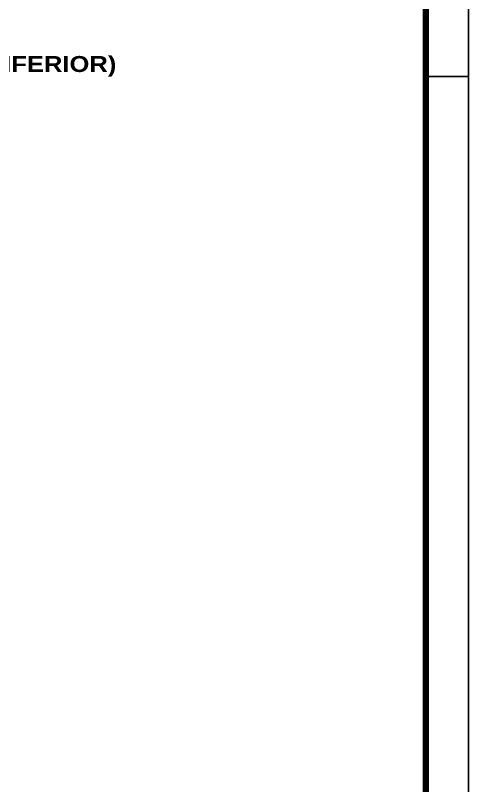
# Model space of a CAD drawing. Header units: inches. Extents: x 752 to 2304, y -3097 to -639.
# Drawn here: x 849.26 to 862.53, y -706.82 to -684.25 of the extents above; entities that cross this region are included whole.
import ezdxf
from ezdxf.enums import TextEntityAlignment as Align

# ---------------------------------------------------------------- set-up
doc = ezdxf.new("R2010")
doc.units = ezdxf.units.IN
doc.header["$MEASUREMENT"] = 0
for name, color, linetype in [('cercadura', 9, 'Continuous'), ('INDICAÇÕES', 9, 'Continuous'), ('TE-ARQ', 9, 'Continuous')]:
    doc.layers.add(name, color=color, linetype=linetype)
doc.styles.add('140-125', font='ariblk.TTF', dxfattribs={"height": 0.4370000000000001})
doc.styles.add('ROMAND', font='romans.shx', dxfattribs={"height": 0.3})
doc.styles.add('ROMANS', font='romans', dxfattribs={"width": 5, "height": 1})
doc.styles.add('SWISS', font='swissb.ttf')

# ---------------------------------------------------------------- blocks, each defined once
blk = doc.blocks.new('A1-FASE-FORTAL2')
at = {"layer": 'cercadura'}
for p, q in [((0.8410000000000082, 6.821210263296962e-13), (0.8409999999995534, 0.5945000000006644)), ((0.8309999999997899, 0.2970000000006507), (0.8409999999997808, 0.2970000000007076)), ((0.8309999999997899, 0.2970000000006507), (0.8409999999997808, 0.2970000000007076))]:
    blk.add_line(p, q, dxfattribs=at)
at = {"layer": 'cercadura', "color": 152, "const_width": 0.0015}
blk.add_lwpolyline([(0.8309999999995057, 0.5845000000006735), (0.02499999999952252, 0.5844999999999914), (0.02500000000003411, 0.009999999999990905), (0.8310000000000173, 0.01000000000067303), (0.8309999999995057, 0.5845000000006735)], close=True, dxfattribs=at)
at = {"color": 152, "style": 'ROMAND'}
for p in [(0.6749918834410664, 0.04961171964703226), (0.6749918834410664, 0.04402928025865549), (0.6749918834411233, 0.0330695438212274), (0.6749918834411233, 0.02247522812291436), (0.6749918834411233, 0.0164058161410594)]:
    blk.add_attdef('FASE', p, '', height=0.003539325852, dxfattribs=at)
at = {"color": 152, "style": 'ROMAND', "width": 0.8000000000006259}
blk.add_attdef('HS-01/15-R01', text='', height=0.003539325852, dxfattribs=at).set_placement((0.7849221364796222, 0.04583770829424338), (0.8180906758926767, 0.04583770829430023), align=Align.FIT)
at = {"color": 152, "style": 'ROMANS'}
for tag, p in [('1/100', (0.7914670971289297, 0.03419516573040937)), ('?/2008', (0.8105288393886667, 0.03419516573040937)), ('MES/ANO', (0.7961695110755045, 0.02610257783840098))]:
    blk.add_attdef(tag, text='', height=0.00196629214, dxfattribs=at).set_placement(p, align=Align.CENTER)
blk.add_attdef('0107_HS_01_SIT_LEG_R0A', text='', height=0.0017412571549672, dxfattribs=at).set_placement((0.7837091520393642, 0.01703488990801816), (0.8202755522936513, 0.01703488990801816), align=Align.FIT)
at = {"layer": 'cercadura', "style": 'SWISS'}
for p in [(0.3078159072529729, 0.102359437550831), (0.3078159072529729, 0.09757610421752361), (0.3078159072529729, 0.09279277088415938), (0.3078159072529729, 0.088009437550852), (0.3078159072529729, 0.08322610421748777), (0.3078159072529729, 0.07844277088418039), (0.03034294158675266, 0.01432712205394182)]:
    blk.add_attdef('-', p, '', height=0.0016, dxfattribs=at)

msp = doc.modelspace()

# ---------------------------------------------------------------- block references
at = {"layer": 'INDICAÇÕES', "color": 7, "xscale": 124.9997536747053, "yscale": 124.9997536747053, "zscale": 124.9997536747105}
msp.add_blockref('A1-FASE-FORTAL2', (757.4089164189569, -723.1610972007334), dxfattribs=at)

# ---------------------------------------------------------------- texts
at = {"layer": 'TE-ARQ', "color": 9, "style": '140-125'}
msp.add_text('PLANTA BAIXA PAVTO. SUBSOLO 02 (INFERIOR)', height=0.4679144385026737, dxfattribs=at).set_placement((834.4227794857152, -685.908012977732))

doc.saveas('drawing.dxf')
